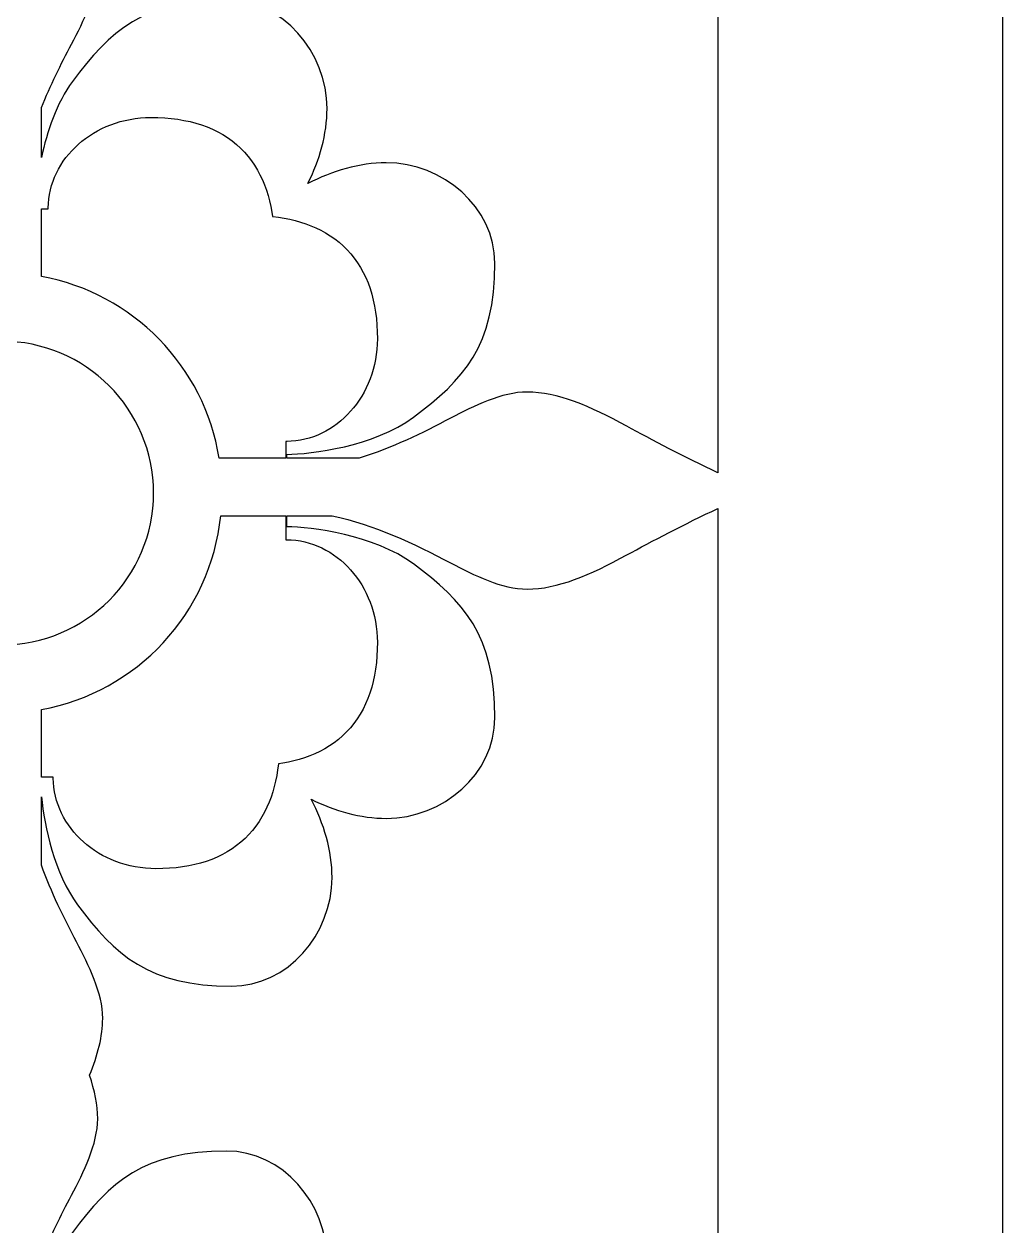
# Model space of a CAD drawing. Header units: centimetres. Extents: x 14.5 to 20.6, y -2.7 to 9.
# Drawn here: x 19.803 to 20.599, y -0.797 to 0.181 of the extents above; entities that cross this region are included whole.
import ezdxf

# ---------------------------------------------------------------- set-up
doc = ezdxf.new("R2010")
doc.units = ezdxf.units.CM
doc.header["$MEASUREMENT"] = 0
doc.layers.add('layer 1', color=7, linetype='Continuous')

msp = doc.modelspace()

# ---------------------------------------------------------------- linework, layer by layer
at = {"layer": 'layer 1', "color": 250, "lineweight": 30}
for points, knots in [([(14.53548, -2.70131), (14.53548, -2.70131), (14.53548, 9.00077), (14.53548, 9.00077), (14.53548, 9.00077), (14.53548, 9.00077), (20.59893, 9.00077), (20.59893, 9.00077), (20.59893, 9.00077), (20.59893, 9.00077), (20.59893, -2.70131), (20.59893, -2.70131), (20.59893, -2.70131), (20.59893, -2.70131), (14.53548, -2.70131), (14.53548, -2.70131)], [0, 0, 0, 0, 0.2, 0.2, 0.2, 0.2, 0.4, 0.4, 0.4, 0.4, 0.6, 0.6, 0.6, 0.6, 1, 1, 1, 1]), ([(20.36721, 0.72285), (20.34033, 0.71025), (20.31319, 0.69602), (20.29298, 0.68505), (20.29298, 0.68505), (20.26355, 0.66868), (20.23656, 0.65724), (20.21202, 0.65724), (20.21202, 0.65724), (20.19158, 0.65724), (20.16867, 0.66868), (20.14986, 0.67851), (20.14986, 0.67851), (20.12042, 0.69414), (20.08744, 0.70976), (20.05352, 0.71695), (20.05352, 0.71695), (20.05352, 0.71695), (20.01656, 0.71695), (20.01656, 0.71695), (20.01656, 0.71695), (20.01656, 0.71695), (20.01656, 0.70795), (20.01656, 0.70795), (20.01656, 0.70795), (20.03619, 0.70795), (20.08772, 0.7014), (20.11961, 0.67768), (20.11961, 0.67768), (20.16051, 0.64743), (20.18585, 0.61963), (20.18585, 0.55255), (20.18585, 0.55255), (20.18585, 0.50676), (20.14333, 0.47078), (20.09752, 0.47078), (20.09752, 0.47078), (20.0768, 0.47078), (20.0554, 0.47681), (20.03645, 0.48637), (20.03645, 0.48637), (20.04681, 0.46676), (20.05343, 0.44431), (20.05343, 0.4226), (20.05343, 0.4226), (20.05343, 0.37679), (20.01745, 0.33428), (19.97166, 0.33428), (19.97166, 0.33428), (19.90458, 0.33428), (19.87679, 0.35962), (19.84653, 0.40052), (19.84653, 0.40052), (19.82757, 0.42601), (19.81958, 0.46405), (19.81714, 0.48832), (19.81714, 0.48832), (19.81714, 0.48832), (19.81714, 0.43259), (19.81714, 0.43259), (19.81714, 0.43259), (19.82504, 0.41077), (19.83538, 0.38974), (19.84571, 0.37026), (19.84571, 0.37026), (19.85553, 0.35145), (19.86697, 0.32855), (19.86697, 0.3081), (19.86697, 0.3081), (19.86697, 0.29354), (19.86294, 0.27811), (19.85624, 0.26182), (19.85624, 0.26182), (19.86046, 0.24949), (19.86288, 0.23767), (19.86288, 0.22638), (19.86288, 0.22638), (19.86288, 0.20593), (19.85144, 0.18303), (19.84162, 0.16422), (19.84162, 0.16422), (19.83298, 0.14795), (19.82435, 0.1306), (19.81714, 0.11262), (19.81714, 0.11262), (19.81714, 0.11262), (19.81714, 0.07218), (19.81714, 0.07218), (19.81714, 0.07218), (19.82157, 0.09301), (19.82941, 0.11645), (19.84244, 0.13396), (19.84244, 0.13396), (19.8727, 0.17486), (19.9005, 0.2002), (19.96757, 0.2002), (19.96757, 0.2002), (20.01337, 0.2002), (20.04934, 0.15769), (20.04934, 0.11188), (20.04934, 0.11188), (20.04934, 0.09115), (20.04331, 0.06976), (20.03375, 0.0508), (20.03375, 0.0508), (20.05336, 0.06116), (20.07581, 0.06778), (20.09752, 0.06778), (20.09752, 0.06778), (20.14333, 0.06778), (20.18585, 0.03181), (20.18585, -0.01399), (20.18585, -0.01399), (20.18585, -0.08106), (20.16051, -0.10886), (20.11961, -0.13912), (20.11961, -0.13912), (20.08772, -0.16284), (20.03619, -0.16938), (20.01656, -0.16938), (20.01656, -0.16938), (20.01656, -0.16938), (20.01656, -0.17256), (20.01656, -0.17256), (20.01656, -0.17256), (20.01656, -0.17256), (20.07554, -0.17256), (20.07554, -0.17256), (20.07554, -0.17256), (20.10165, -0.16438), (20.12684, -0.15215), (20.14986, -0.13993), (20.14986, -0.13993), (20.16867, -0.13012), (20.19158, -0.11868), (20.21202, -0.11868), (20.21202, -0.11868), (20.23656, -0.11868), (20.26355, -0.13012), (20.29298, -0.14648), (20.29298, -0.14648), (20.31319, -0.15745), (20.34033, -0.17169), (20.36721, -0.18429), (20.36721, -0.18429), (20.36721, -0.18429), (20.36721, 0.72285), (20.36721, 0.72285)], [0, 0, 0, 0, 0.026316, 0.026316, 0.026316, 0.026316, 0.052632, 0.052632, 0.052632, 0.052632, 0.078947, 0.078947, 0.078947, 0.078947, 0.105263, 0.105263, 0.105263, 0.105263, 0.131579, 0.131579, 0.131579, 0.131579, 0.157895, 0.157895, 0.157895, 0.157895, 0.184211, 0.184211, 0.184211, 0.184211, 0.210526, 0.210526, 0.210526, 0.210526, 0.236842, 0.236842, 0.236842, 0.236842, 0.263158, 0.263158, 0.263158, 0.263158, 0.289474, 0.289474, 0.289474, 0.289474, 0.315789, 0.315789, 0.315789, 0.315789, 0.342105, 0.342105, 0.342105, 0.342105, 0.368421, 0.368421, 0.368421, 0.368421, 0.394737, 0.394737, 0.394737, 0.394737, 0.421053, 0.421053, 0.421053, 0.421053, 0.447368, 0.447368, 0.447368, 0.447368, 0.473684, 0.473684, 0.473684, 0.473684, 0.5, 0.5, 0.5, 0.5, 0.526316, 0.526316, 0.526316, 0.526316, 0.552632, 0.552632, 0.552632, 0.552632, 0.578947, 0.578947, 0.578947, 0.578947, 0.605263, 0.605263, 0.605263, 0.605263, 0.631579, 0.631579, 0.631579, 0.631579, 0.657895, 0.657895, 0.657895, 0.657895, 0.684211, 0.684211, 0.684211, 0.684211, 0.710526, 0.710526, 0.710526, 0.710526, 0.736842, 0.736842, 0.736842, 0.736842, 0.763158, 0.763158, 0.763158, 0.763158, 0.789474, 0.789474, 0.789474, 0.789474, 0.815789, 0.815789, 0.815789, 0.815789, 0.842105, 0.842105, 0.842105, 0.842105, 0.868421, 0.868421, 0.868421, 0.868421, 0.894737, 0.894737, 0.894737, 0.894737, 0.921053, 0.921053, 0.921053, 0.921053, 0.947368, 0.947368, 0.947368, 0.947368, 1, 1, 1, 1]), ([(19.81714, 0.0302), (19.81714, 0.0302), (19.81714, -0.02473), (19.81714, -0.02473), (19.81714, -0.02473), (19.89142, -0.0383), (19.9497, -0.09771), (19.9616, -0.17256), (19.9616, -0.17256), (19.9616, -0.17256), (20.01585, -0.17256), (20.01585, -0.17256), (20.01585, -0.17256), (20.01585, -0.17256), (20.01585, -0.15884), (20.01585, -0.15884), (20.01585, -0.15884), (20.01585, -0.15884), (20.01685, -0.15884), (20.01685, -0.15884), (20.01685, -0.15884), (20.01685, -0.15884), (20.0203, -0.15874), (20.0203, -0.15874), (20.0203, -0.15874), (20.0203, -0.15874), (20.02401, -0.1584), (20.02401, -0.1584), (20.02401, -0.1584), (20.02401, -0.1584), (20.02767, -0.15785), (20.02767, -0.15785), (20.02767, -0.15785), (20.02767, -0.15785), (20.03129, -0.1571), (20.03129, -0.1571), (20.03129, -0.1571), (20.03129, -0.1571), (20.03484, -0.15615), (20.03484, -0.15615), (20.03484, -0.15615), (20.03484, -0.15615), (20.03833, -0.155), (20.03833, -0.155), (20.03833, -0.155), (20.03833, -0.155), (20.04175, -0.15367), (20.04175, -0.15367), (20.04175, -0.15367), (20.04175, -0.15367), (20.04509, -0.15215), (20.04509, -0.15215), (20.04509, -0.15215), (20.04509, -0.15215), (20.04835, -0.15047), (20.04835, -0.15047), (20.04835, -0.15047), (20.04835, -0.15047), (20.05153, -0.14862), (20.05153, -0.14862), (20.05153, -0.14862), (20.05153, -0.14862), (20.05461, -0.14661), (20.05461, -0.14661), (20.05461, -0.14661), (20.05461, -0.14661), (20.05759, -0.14445), (20.05759, -0.14445), (20.05759, -0.14445), (20.05759, -0.14445), (20.06048, -0.14214), (20.06048, -0.14214), (20.06048, -0.14214), (20.06048, -0.14214), (20.06326, -0.13968), (20.06326, -0.13968), (20.06326, -0.13968), (20.06326, -0.13968), (20.06593, -0.13708), (20.06593, -0.13708), (20.06593, -0.13708), (20.06593, -0.13708), (20.0685, -0.13434), (20.0685, -0.13434), (20.0685, -0.13434), (20.0685, -0.13434), (20.07094, -0.13147), (20.07094, -0.13147), (20.07094, -0.13147), (20.07094, -0.13147), (20.07326, -0.12847), (20.07326, -0.12847), (20.07326, -0.12847), (20.07326, -0.12847), (20.07546, -0.12535), (20.07546, -0.12535), (20.07546, -0.12535), (20.07546, -0.12535), (20.07753, -0.1221), (20.07753, -0.1221), (20.07753, -0.1221), (20.07753, -0.1221), (20.07946, -0.11874), (20.07946, -0.11874), (20.07946, -0.11874), (20.07946, -0.11874), (20.08125, -0.11527), (20.08125, -0.11527), (20.08125, -0.11527), (20.08125, -0.11527), (20.0829, -0.11169), (20.0829, -0.11169), (20.0829, -0.11169), (20.0829, -0.11169), (20.08439, -0.108), (20.08439, -0.108), (20.08439, -0.108), (20.08439, -0.108), (20.08573, -0.10422), (20.08573, -0.10422), (20.08573, -0.10422), (20.08573, -0.10422), (20.08691, -0.10034), (20.08691, -0.10034), (20.08691, -0.10034), (20.08691, -0.10034), (20.08791, -0.09637), (20.08791, -0.09637), (20.08791, -0.09637), (20.08791, -0.09637), (20.08875, -0.09231), (20.08875, -0.09231), (20.08875, -0.09231), (20.08875, -0.09231), (20.08941, -0.08817), (20.08941, -0.08817), (20.08941, -0.08817), (20.08941, -0.08817), (20.08988, -0.08396), (20.08988, -0.08396), (20.08988, -0.08396), (20.08988, -0.08396), (20.09017, -0.07968), (20.09017, -0.07968), (20.09017, -0.07968), (20.09017, -0.07968), (20.09027, -0.0754), (20.09027, -0.0754), (20.09027, -0.0754), (20.09027, -0.0754), (20.09018, -0.06974), (20.09018, -0.06974), (20.09018, -0.06974), (20.09018, -0.06974), (20.08991, -0.0643), (20.08991, -0.0643), (20.08991, -0.0643), (20.08991, -0.0643), (20.08945, -0.05899), (20.08945, -0.05899), (20.08945, -0.05899), (20.08945, -0.05899), (20.08881, -0.05382), (20.08881, -0.05382), (20.08881, -0.05382), (20.08881, -0.05382), (20.08798, -0.04878), (20.08798, -0.04878), (20.08798, -0.04878), (20.08798, -0.04878), (20.08695, -0.04387), (20.08695, -0.04387), (20.08695, -0.04387), (20.08695, -0.04387), (20.08573, -0.0391), (20.08573, -0.0391), (20.08573, -0.0391), (20.08573, -0.0391), (20.08431, -0.03447), (20.08431, -0.03447), (20.08431, -0.03447), (20.08431, -0.03447), (20.08269, -0.02997), (20.08269, -0.02997), (20.08269, -0.02997), (20.08269, -0.02997), (20.08086, -0.02562), (20.08086, -0.02562), (20.08086, -0.02562), (20.08086, -0.02562), (20.07883, -0.02142), (20.07883, -0.02142), (20.07883, -0.02142), (20.07883, -0.02142), (20.0766, -0.01738), (20.0766, -0.01738), (20.0766, -0.01738), (20.0766, -0.01738), (20.07416, -0.0135), (20.07416, -0.0135), (20.07416, -0.0135), (20.07416, -0.0135), (20.07152, -0.00979), (20.07152, -0.00979), (20.07152, -0.00979), (20.07152, -0.00979), (20.06869, -0.00627), (20.06869, -0.00627), (20.06869, -0.00627), (20.06869, -0.00627), (20.06568, -0.00293), (20.06568, -0.00293), (20.06568, -0.00293), (20.06568, -0.00293), (20.06249, 0.00021), (20.06249, 0.00021), (20.06249, 0.00021), (20.06249, 0.00021), (20.05914, 0.00316), (20.05914, 0.00316), (20.05914, 0.00316), (20.05914, 0.00316), (20.05564, 0.00589), (20.05564, 0.00589), (20.05564, 0.00589), (20.05564, 0.00589), (20.052, 0.00843), (20.052, 0.00843), (20.052, 0.00843), (20.052, 0.00843), (20.04823, 0.01077), (20.04823, 0.01077), (20.04823, 0.01077), (20.04823, 0.01077), (20.04435, 0.0129), (20.04435, 0.0129), (20.04435, 0.0129), (20.04435, 0.0129), (20.04035, 0.01485), (20.04035, 0.01485), (20.04035, 0.01485), (20.04035, 0.01485), (20.03625, 0.01661), (20.03625, 0.01661), (20.03625, 0.01661), (20.03625, 0.01661), (20.03206, 0.01818), (20.03206, 0.01818), (20.03206, 0.01818), (20.03206, 0.01818), (20.02779, 0.01958), (20.02779, 0.01958), (20.02779, 0.01958), (20.02779, 0.01958), (20.02343, 0.0208), (20.02343, 0.0208), (20.02343, 0.0208), (20.02343, 0.0208), (20.01899, 0.02187), (20.01899, 0.02187), (20.01899, 0.02187), (20.01899, 0.02187), (20.01448, 0.02279), (20.01448, 0.02279), (20.01448, 0.02279), (20.01448, 0.02279), (20.00989, 0.02355), (20.00989, 0.02355), (20.00989, 0.02355), (20.00989, 0.02355), (20.00523, 0.02417), (20.00523, 0.02417), (20.00523, 0.02417), (20.00523, 0.02417), (20.00509, 0.02419), (20.00509, 0.02419), (20.00509, 0.02419), (20.00509, 0.02419), (20.00454, 0.0277), (20.00454, 0.0277), (20.00454, 0.0277), (20.00454, 0.0277), (20.00365, 0.03227), (20.00365, 0.03227), (20.00365, 0.03227), (20.00365, 0.03227), (20.00261, 0.03677), (20.00261, 0.03677), (20.00261, 0.03677), (20.00261, 0.03677), (20.00141, 0.04118), (20.00141, 0.04118), (20.00141, 0.04118), (20.00141, 0.04118), (20.00004, 0.04551), (20.00004, 0.04551), (20.00004, 0.04551), (20.00004, 0.04551), (19.99849, 0.04975), (19.99849, 0.04975), (19.99849, 0.04975), (19.99849, 0.04975), (19.99676, 0.0539), (19.99676, 0.0539), (19.99676, 0.0539), (19.99676, 0.0539), (19.99484, 0.05795), (19.99484, 0.05795), (19.99484, 0.05795), (19.99484, 0.05795), (19.99272, 0.06189), (19.99272, 0.06189), (19.99272, 0.06189), (19.99272, 0.06189), (19.9904, 0.06572), (19.9904, 0.06572), (19.9904, 0.06572), (19.9904, 0.06572), (19.98788, 0.06941), (19.98788, 0.06941), (19.98788, 0.06941), (19.98788, 0.06941), (19.98515, 0.07296), (19.98515, 0.07296), (19.98515, 0.07296), (19.98515, 0.07296), (19.98221, 0.07637), (19.98221, 0.07637), (19.98221, 0.07637), (19.98221, 0.07637), (19.97907, 0.07961), (19.97907, 0.07961), (19.97907, 0.07961), (19.97907, 0.07961), (19.97573, 0.08267), (19.97573, 0.08267), (19.97573, 0.08267), (19.97573, 0.08267), (19.9722, 0.08555), (19.9722, 0.08555), (19.9722, 0.08555), (19.9722, 0.08555), (19.96848, 0.08823), (19.96848, 0.08823), (19.96848, 0.08823), (19.96848, 0.08823), (19.96459, 0.09071), (19.96459, 0.09071), (19.96459, 0.09071), (19.96459, 0.09071), (19.96053, 0.09298), (19.96053, 0.09298), (19.96053, 0.09298), (19.96053, 0.09298), (19.95631, 0.09505), (19.95631, 0.09505), (19.95631, 0.09505), (19.95631, 0.09505), (19.95193, 0.09691), (19.95193, 0.09691), (19.95193, 0.09691), (19.95193, 0.09691), (19.94741, 0.09856), (19.94741, 0.09856), (19.94741, 0.09856), (19.94741, 0.09856), (19.94274, 0.10001), (19.94274, 0.10001), (19.94274, 0.10001), (19.94274, 0.10001), (19.93794, 0.10125), (19.93794, 0.10125), (19.93794, 0.10125), (19.93794, 0.10125), (19.933, 0.10229), (19.933, 0.10229), (19.933, 0.10229), (19.933, 0.10229), (19.92792, 0.10314), (19.92792, 0.10314), (19.92792, 0.10314), (19.92792, 0.10314), (19.92271, 0.10379), (19.92271, 0.10379), (19.92271, 0.10379), (19.92271, 0.10379), (19.91736, 0.10425), (19.91736, 0.10425), (19.91736, 0.10425), (19.91736, 0.10425), (19.91186, 0.10453), (19.91186, 0.10453), (19.91186, 0.10453), (19.91186, 0.10453), (19.90617, 0.10462), (19.90617, 0.10462), (19.90617, 0.10462), (19.90617, 0.10462), (19.90188, 0.10453), (19.90188, 0.10453), (19.90188, 0.10453), (19.90188, 0.10453), (19.8976, 0.10424), (19.8976, 0.10424), (19.8976, 0.10424), (19.8976, 0.10424), (19.89339, 0.10376), (19.89339, 0.10376), (19.89339, 0.10376), (19.89339, 0.10376), (19.88925, 0.1031), (19.88925, 0.1031), (19.88925, 0.1031), (19.88925, 0.1031), (19.88519, 0.10226), (19.88519, 0.10226), (19.88519, 0.10226), (19.88519, 0.10226), (19.88123, 0.10126), (19.88123, 0.10126), (19.88123, 0.10126), (19.88123, 0.10126), (19.87734, 0.10008), (19.87734, 0.10008), (19.87734, 0.10008), (19.87734, 0.10008), (19.87356, 0.09874), (19.87356, 0.09874), (19.87356, 0.09874), (19.87356, 0.09874), (19.86987, 0.09725), (19.86987, 0.09725), (19.86987, 0.09725), (19.86987, 0.09725), (19.86629, 0.0956), (19.86629, 0.0956), (19.86629, 0.0956), (19.86629, 0.0956), (19.86282, 0.09381), (19.86282, 0.09381), (19.86282, 0.09381), (19.86282, 0.09381), (19.85946, 0.09188), (19.85946, 0.09188), (19.85946, 0.09188), (19.85946, 0.09188), (19.85621, 0.08982), (19.85621, 0.08982), (19.85621, 0.08982), (19.85621, 0.08982), (19.85309, 0.08762), (19.85309, 0.08762), (19.85309, 0.08762), (19.85309, 0.08762), (19.85009, 0.08529), (19.85009, 0.08529), (19.85009, 0.08529), (19.85009, 0.08529), (19.84722, 0.08285), (19.84722, 0.08285), (19.84722, 0.08285), (19.84722, 0.08285), (19.84448, 0.08029), (19.84448, 0.08029), (19.84448, 0.08029), (19.84448, 0.08029), (19.84188, 0.07761), (19.84188, 0.07761), (19.84188, 0.07761), (19.84188, 0.07761), (19.83942, 0.07483), (19.83942, 0.07483), (19.83942, 0.07483), (19.83942, 0.07483), (19.83711, 0.07195), (19.83711, 0.07195), (19.83711, 0.07195), (19.83711, 0.07195), (19.83494, 0.06896), (19.83494, 0.06896), (19.83494, 0.06896), (19.83494, 0.06896), (19.83293, 0.06588), (19.83293, 0.06588), (19.83293, 0.06588), (19.83293, 0.06588), (19.83108, 0.06271), (19.83108, 0.06271), (19.83108, 0.06271), (19.83108, 0.06271), (19.8294, 0.05945), (19.8294, 0.05945), (19.8294, 0.05945), (19.8294, 0.05945), (19.82789, 0.05611), (19.82789, 0.05611), (19.82789, 0.05611), (19.82789, 0.05611), (19.82656, 0.05269), (19.82656, 0.05269), (19.82656, 0.05269), (19.82656, 0.05269), (19.82541, 0.0492), (19.82541, 0.0492), (19.82541, 0.0492), (19.82541, 0.0492), (19.82445, 0.04564), (19.82445, 0.04564), (19.82445, 0.04564), (19.82445, 0.04564), (19.8237, 0.04203), (19.8237, 0.04203), (19.8237, 0.04203), (19.8237, 0.04203), (19.82315, 0.03836), (19.82315, 0.03836), (19.82315, 0.03836), (19.82315, 0.03836), (19.82281, 0.03465), (19.82281, 0.03465), (19.82281, 0.03465), (19.82281, 0.03465), (19.82271, 0.0312), (19.82271, 0.0312), (19.82271, 0.0312), (19.82271, 0.0312), (19.82271, 0.0302), (19.82271, 0.0302), (19.82271, 0.0302), (19.82271, 0.0302), (19.81714, 0.0302), (19.81714, 0.0302)], [0, 0, 0, 0, 0.007463, 0.007463, 0.007463, 0.007463, 0.014925, 0.014925, 0.014925, 0.014925, 0.022388, 0.022388, 0.022388, 0.022388, 0.029851, 0.029851, 0.029851, 0.029851, 0.037313, 0.037313, 0.037313, 0.037313, 0.044776, 0.044776, 0.044776, 0.044776, 0.052239, 0.052239, 0.052239, 0.052239, 0.059701, 0.059701, 0.059701, 0.059701, 0.067164, 0.067164, 0.067164, 0.067164, 0.074627, 0.074627, 0.074627, 0.074627, 0.08209, 0.08209, 0.08209, 0.08209, 0.089552, 0.089552, 0.089552, 0.089552, 0.097015, 0.097015, 0.097015, 0.097015, 0.104478, 0.104478, 0.104478, 0.104478, 0.11194, 0.11194, 0.11194, 0.11194, 0.119403, 0.119403, 0.119403, 0.119403, 0.126866, 0.126866, 0.126866, 0.126866, 0.134328, 0.134328, 0.134328, 0.134328, 0.141791, 0.141791, 0.141791, 0.141791, 0.149254, 0.149254, 0.149254, 0.149254, 0.156716, 0.156716, 0.156716, 0.156716, 0.164179, 0.164179, 0.164179, 0.164179, 0.171642, 0.171642, 0.171642, 0.171642, 0.179104, 0.179104, 0.179104, 0.179104, 0.186567, 0.186567, 0.186567, 0.186567, 0.19403, 0.19403, 0.19403, 0.19403, 0.201493, 0.201493, 0.201493, 0.201493, 0.208955, 0.208955, 0.208955, 0.208955, 0.216418, 0.216418, 0.216418, 0.216418, 0.223881, 0.223881, 0.223881, 0.223881, 0.231343, 0.231343, 0.231343, 0.231343, 0.238806, 0.238806, 0.238806, 0.238806, 0.246269, 0.246269, 0.246269, 0.246269, 0.253731, 0.253731, 0.253731, 0.253731, 0.261194, 0.261194, 0.261194, 0.261194, 0.268657, 0.268657, 0.268657, 0.268657, 0.276119, 0.276119, 0.276119, 0.276119, 0.283582, 0.283582, 0.283582, 0.283582, 0.291045, 0.291045, 0.291045, 0.291045, 0.298507, 0.298507, 0.298507, 0.298507, 0.30597, 0.30597, 0.30597, 0.30597, 0.313433, 0.313433, 0.313433, 0.313433, 0.320896, 0.320896, 0.320896, 0.320896, 0.328358, 0.328358, 0.328358, 0.328358, 0.335821, 0.335821, 0.335821, 0.335821, 0.343284, 0.343284, 0.343284, 0.343284, 0.350746, 0.350746, 0.350746, 0.350746, 0.358209, 0.358209, 0.358209, 0.358209, 0.365672, 0.365672, 0.365672, 0.365672, 0.373134, 0.373134, 0.373134, 0.373134, 0.380597, 0.380597, 0.380597, 0.380597, 0.38806, 0.38806, 0.38806, 0.38806, 0.395522, 0.395522, 0.395522, 0.395522, 0.402985, 0.402985, 0.402985, 0.402985, 0.410448, 0.410448, 0.410448, 0.410448, 0.41791, 0.41791, 0.41791, 0.41791, 0.425373, 0.425373, 0.425373, 0.425373, 0.432836, 0.432836, 0.432836, 0.432836, 0.440299, 0.440299, 0.440299, 0.440299, 0.447761, 0.447761, 0.447761, 0.447761, 0.455224, 0.455224, 0.455224, 0.455224, 0.462687, 0.462687, 0.462687, 0.462687, 0.470149, 0.470149, 0.470149, 0.470149, 0.477612, 0.477612, 0.477612, 0.477612, 0.485075, 0.485075, 0.485075, 0.485075, 0.492537, 0.492537, 0.492537, 0.492537, 0.5, 0.5, 0.5, 0.5, 0.507463, 0.507463, 0.507463, 0.507463, 0.514925, 0.514925, 0.514925, 0.514925, 0.522388, 0.522388, 0.522388, 0.522388, 0.529851, 0.529851, 0.529851, 0.529851, 0.537313, 0.537313, 0.537313, 0.537313, 0.544776, 0.544776, 0.544776, 0.544776, 0.552239, 0.552239, 0.552239, 0.552239, 0.559701, 0.559701, 0.559701, 0.559701, 0.567164, 0.567164, 0.567164, 0.567164, 0.574627, 0.574627, 0.574627, 0.574627, 0.58209, 0.58209, 0.58209, 0.58209, 0.589552, 0.589552, 0.589552, 0.589552, 0.597015, 0.597015, 0.597015, 0.597015, 0.604478, 0.604478, 0.604478, 0.604478, 0.61194, 0.61194, 0.61194, 0.61194, 0.619403, 0.619403, 0.619403, 0.619403, 0.626866, 0.626866, 0.626866, 0.626866, 0.634328, 0.634328, 0.634328, 0.634328, 0.641791, 0.641791, 0.641791, 0.641791, 0.649254, 0.649254, 0.649254, 0.649254, 0.656716, 0.656716, 0.656716, 0.656716, 0.664179, 0.664179, 0.664179, 0.664179, 0.671642, 0.671642, 0.671642, 0.671642, 0.679104, 0.679104, 0.679104, 0.679104, 0.686567, 0.686567, 0.686567, 0.686567, 0.69403, 0.69403, 0.69403, 0.69403, 0.701493, 0.701493, 0.701493, 0.701493, 0.708955, 0.708955, 0.708955, 0.708955, 0.716418, 0.716418, 0.716418, 0.716418, 0.723881, 0.723881, 0.723881, 0.723881, 0.731343, 0.731343, 0.731343, 0.731343, 0.738806, 0.738806, 0.738806, 0.738806, 0.746269, 0.746269, 0.746269, 0.746269, 0.753731, 0.753731, 0.753731, 0.753731, 0.761194, 0.761194, 0.761194, 0.761194, 0.768657, 0.768657, 0.768657, 0.768657, 0.776119, 0.776119, 0.776119, 0.776119, 0.783582, 0.783582, 0.783582, 0.783582, 0.791045, 0.791045, 0.791045, 0.791045, 0.798507, 0.798507, 0.798507, 0.798507, 0.80597, 0.80597, 0.80597, 0.80597, 0.813433, 0.813433, 0.813433, 0.813433, 0.820896, 0.820896, 0.820896, 0.820896, 0.828358, 0.828358, 0.828358, 0.828358, 0.835821, 0.835821, 0.835821, 0.835821, 0.843284, 0.843284, 0.843284, 0.843284, 0.850746, 0.850746, 0.850746, 0.850746, 0.858209, 0.858209, 0.858209, 0.858209, 0.865672, 0.865672, 0.865672, 0.865672, 0.873134, 0.873134, 0.873134, 0.873134, 0.880597, 0.880597, 0.880597, 0.880597, 0.88806, 0.88806, 0.88806, 0.88806, 0.895522, 0.895522, 0.895522, 0.895522, 0.902985, 0.902985, 0.902985, 0.902985, 0.910448, 0.910448, 0.910448, 0.910448, 0.91791, 0.91791, 0.91791, 0.91791, 0.925373, 0.925373, 0.925373, 0.925373, 0.932836, 0.932836, 0.932836, 0.932836, 0.940299, 0.940299, 0.940299, 0.940299, 0.947761, 0.947761, 0.947761, 0.947761, 0.955224, 0.955224, 0.955224, 0.955224, 0.962687, 0.962687, 0.962687, 0.962687, 0.970149, 0.970149, 0.970149, 0.970149, 0.977612, 0.977612, 0.977612, 0.977612, 0.985075, 0.985075, 0.985075, 0.985075, 1, 1, 1, 1]), ([(19.66127, -0.20087), (19.66127, -0.13266), (19.71658, -0.07736), (19.78478, -0.07736), (19.78478, -0.07736), (19.85298, -0.07736), (19.90829, -0.13266), (19.90829, -0.20087), (19.90829, -0.20087), (19.90829, -0.26907), (19.85298, -0.32438), (19.78478, -0.32438), (19.78478, -0.32438), (19.71658, -0.32438), (19.66127, -0.26907), (19.66127, -0.20087)], [0, 0, 0, 0, 0.2, 0.2, 0.2, 0.2, 0.4, 0.4, 0.4, 0.4, 0.6, 0.6, 0.6, 0.6, 1, 1, 1, 1]), ([(20.36721, -0.21335), (20.34033, -0.22596), (20.31319, -0.24019), (20.29298, -0.25116), (20.29298, -0.25116), (20.26355, -0.26753), (20.23656, -0.27897), (20.21202, -0.27897), (20.21202, -0.27897), (20.19158, -0.27897), (20.16867, -0.26753), (20.14986, -0.2577), (20.14986, -0.2577), (20.12042, -0.24207), (20.08744, -0.22645), (20.05352, -0.21926), (20.05352, -0.21926), (20.05352, -0.21926), (20.01656, -0.21926), (20.01656, -0.21926), (20.01656, -0.21926), (20.01656, -0.21926), (20.01656, -0.22826), (20.01656, -0.22826), (20.01656, -0.22826), (20.03619, -0.22826), (20.08772, -0.23481), (20.11961, -0.25853), (20.11961, -0.25853), (20.16051, -0.28878), (20.18585, -0.31658), (20.18585, -0.38365), (20.18585, -0.38365), (20.18585, -0.42945), (20.14333, -0.46543), (20.09752, -0.46543), (20.09752, -0.46543), (20.0768, -0.46543), (20.0554, -0.4594), (20.03645, -0.44984), (20.03645, -0.44984), (20.04681, -0.46945), (20.05343, -0.49189), (20.05343, -0.51361), (20.05343, -0.51361), (20.05343, -0.55942), (20.01745, -0.60193), (19.97166, -0.60193), (19.97166, -0.60193), (19.90458, -0.60193), (19.87679, -0.57659), (19.84653, -0.53569), (19.84653, -0.53569), (19.82757, -0.5102), (19.81958, -0.47216), (19.81714, -0.44789), (19.81714, -0.44789), (19.81714, -0.44789), (19.81714, -0.50362), (19.81714, -0.50362), (19.81714, -0.50362), (19.82504, -0.52544), (19.83538, -0.54647), (19.84571, -0.56595), (19.84571, -0.56595), (19.85553, -0.58476), (19.86697, -0.60766), (19.86697, -0.62811), (19.86697, -0.62811), (19.86697, -0.64267), (19.86294, -0.6581), (19.85624, -0.67438), (19.85624, -0.67438), (19.86046, -0.68672), (19.86288, -0.69853), (19.86288, -0.70983), (19.86288, -0.70983), (19.86288, -0.73028), (19.85144, -0.75318), (19.84162, -0.77199), (19.84162, -0.77199), (19.83298, -0.78826), (19.82435, -0.8056), (19.81714, -0.82359), (19.81714, -0.82359), (19.81714, -0.82359), (19.81714, -0.86402), (19.81714, -0.86402), (19.81714, -0.86402), (19.82157, -0.8432), (19.82941, -0.81976), (19.84244, -0.80225), (19.84244, -0.80225), (19.8727, -0.76135), (19.9005, -0.73601), (19.96757, -0.73601), (19.96757, -0.73601), (20.01337, -0.73601), (20.04934, -0.77852), (20.04934, -0.82433), (20.04934, -0.82433), (20.04934, -0.84505), (20.04331, -0.86645), (20.03375, -0.88541), (20.03375, -0.88541), (20.05336, -0.87505), (20.07581, -0.86842), (20.09752, -0.86842), (20.09752, -0.86842), (20.14333, -0.86842), (20.18585, -0.9044), (20.18585, -0.9502), (20.18585, -0.9502), (20.18585, -1.01727), (20.16051, -1.04507), (20.11961, -1.07532), (20.11961, -1.07532), (20.08772, -1.09904), (20.03619, -1.10559), (20.01656, -1.10559), (20.01656, -1.10559), (20.01656, -1.10559), (20.01656, -1.10877), (20.01656, -1.10877), (20.01656, -1.10877), (20.01656, -1.10877), (20.07554, -1.10877), (20.07554, -1.10877), (20.07554, -1.10877), (20.10165, -1.10058), (20.12684, -1.08836), (20.14986, -1.07614), (20.14986, -1.07614), (20.16867, -1.06632), (20.19158, -1.05488), (20.21202, -1.05488), (20.21202, -1.05488), (20.23656, -1.05488), (20.26355, -1.06632), (20.29298, -1.08269), (20.29298, -1.08269), (20.31319, -1.09366), (20.34033, -1.1079), (20.36721, -1.1205), (20.36721, -1.1205), (20.36721, -1.1205), (20.36721, -0.21335), (20.36721, -0.21335)], [0, 0, 0, 0, 0.026316, 0.026316, 0.026316, 0.026316, 0.052632, 0.052632, 0.052632, 0.052632, 0.078947, 0.078947, 0.078947, 0.078947, 0.105263, 0.105263, 0.105263, 0.105263, 0.131579, 0.131579, 0.131579, 0.131579, 0.157895, 0.157895, 0.157895, 0.157895, 0.184211, 0.184211, 0.184211, 0.184211, 0.210526, 0.210526, 0.210526, 0.210526, 0.236842, 0.236842, 0.236842, 0.236842, 0.263158, 0.263158, 0.263158, 0.263158, 0.289474, 0.289474, 0.289474, 0.289474, 0.315789, 0.315789, 0.315789, 0.315789, 0.342105, 0.342105, 0.342105, 0.342105, 0.368421, 0.368421, 0.368421, 0.368421, 0.394737, 0.394737, 0.394737, 0.394737, 0.421053, 0.421053, 0.421053, 0.421053, 0.447368, 0.447368, 0.447368, 0.447368, 0.473684, 0.473684, 0.473684, 0.473684, 0.5, 0.5, 0.5, 0.5, 0.526316, 0.526316, 0.526316, 0.526316, 0.552632, 0.552632, 0.552632, 0.552632, 0.578947, 0.578947, 0.578947, 0.578947, 0.605263, 0.605263, 0.605263, 0.605263, 0.631579, 0.631579, 0.631579, 0.631579, 0.657895, 0.657895, 0.657895, 0.657895, 0.684211, 0.684211, 0.684211, 0.684211, 0.710526, 0.710526, 0.710526, 0.710526, 0.736842, 0.736842, 0.736842, 0.736842, 0.763158, 0.763158, 0.763158, 0.763158, 0.789474, 0.789474, 0.789474, 0.789474, 0.815789, 0.815789, 0.815789, 0.815789, 0.842105, 0.842105, 0.842105, 0.842105, 0.868421, 0.868421, 0.868421, 0.868421, 0.894737, 0.894737, 0.894737, 0.894737, 0.921053, 0.921053, 0.921053, 0.921053, 0.947368, 0.947368, 0.947368, 0.947368, 1, 1, 1, 1]), ([(20.01585, -0.21926), (20.01585, -0.21926), (19.96289, -0.21926), (19.96289, -0.21926), (19.96289, -0.21926), (19.95477, -0.29873), (19.89467, -0.36283), (19.81714, -0.37699), (19.81714, -0.37699), (19.81714, -0.37699), (19.81714, -0.43193), (19.81714, -0.43193), (19.81714, -0.43193), (19.81714, -0.43193), (19.82681, -0.43193), (19.82681, -0.43193), (19.82681, -0.43193), (19.82681, -0.43193), (19.82681, -0.43293), (19.82681, -0.43293), (19.82681, -0.43293), (19.82681, -0.43293), (19.82691, -0.43638), (19.82691, -0.43638), (19.82691, -0.43638), (19.82691, -0.43638), (19.82725, -0.44009), (19.82725, -0.44009), (19.82725, -0.44009), (19.82725, -0.44009), (19.82779, -0.44376), (19.82779, -0.44376), (19.82779, -0.44376), (19.82779, -0.44376), (19.82855, -0.44737), (19.82855, -0.44737), (19.82855, -0.44737), (19.82855, -0.44737), (19.8295, -0.45093), (19.8295, -0.45093), (19.8295, -0.45093), (19.8295, -0.45093), (19.83065, -0.45442), (19.83065, -0.45442), (19.83065, -0.45442), (19.83065, -0.45442), (19.83198, -0.45784), (19.83198, -0.45784), (19.83198, -0.45784), (19.83198, -0.45784), (19.83349, -0.46118), (19.83349, -0.46118), (19.83349, -0.46118), (19.83349, -0.46118), (19.83517, -0.46444), (19.83517, -0.46444), (19.83517, -0.46444), (19.83517, -0.46444), (19.83702, -0.46761), (19.83702, -0.46761), (19.83702, -0.46761), (19.83702, -0.46761), (19.83903, -0.47069), (19.83903, -0.47069), (19.83903, -0.47069), (19.83903, -0.47069), (19.8412, -0.47368), (19.8412, -0.47368), (19.8412, -0.47368), (19.8412, -0.47368), (19.84351, -0.47656), (19.84351, -0.47656), (19.84351, -0.47656), (19.84351, -0.47656), (19.84597, -0.47935), (19.84597, -0.47935), (19.84597, -0.47935), (19.84597, -0.47935), (19.84858, -0.48202), (19.84858, -0.48202), (19.84858, -0.48202), (19.84858, -0.48202), (19.85131, -0.48458), (19.85131, -0.48458), (19.85131, -0.48458), (19.85131, -0.48458), (19.85418, -0.48703), (19.85418, -0.48703), (19.85418, -0.48703), (19.85418, -0.48703), (19.85718, -0.48935), (19.85718, -0.48935), (19.85718, -0.48935), (19.85718, -0.48935), (19.8603, -0.49155), (19.8603, -0.49155), (19.8603, -0.49155), (19.8603, -0.49155), (19.86355, -0.49362), (19.86355, -0.49362), (19.86355, -0.49362), (19.86355, -0.49362), (19.86691, -0.49555), (19.86691, -0.49555), (19.86691, -0.49555), (19.86691, -0.49555), (19.87038, -0.49734), (19.87038, -0.49734), (19.87038, -0.49734), (19.87038, -0.49734), (19.87396, -0.49898), (19.87396, -0.49898), (19.87396, -0.49898), (19.87396, -0.49898), (19.87764, -0.50048), (19.87764, -0.50048), (19.87764, -0.50048), (19.87764, -0.50048), (19.88143, -0.50181), (19.88143, -0.50181), (19.88143, -0.50181), (19.88143, -0.50181), (19.88531, -0.50299), (19.88531, -0.50299), (19.88531, -0.50299), (19.88531, -0.50299), (19.88928, -0.504), (19.88928, -0.504), (19.88928, -0.504), (19.88928, -0.504), (19.89334, -0.50483), (19.89334, -0.50483), (19.89334, -0.50483), (19.89334, -0.50483), (19.89748, -0.50549), (19.89748, -0.50549), (19.89748, -0.50549), (19.89748, -0.50549), (19.90169, -0.50597), (19.90169, -0.50597), (19.90169, -0.50597), (19.90169, -0.50597), (19.90597, -0.50626), (19.90597, -0.50626), (19.90597, -0.50626), (19.90597, -0.50626), (19.91025, -0.50635), (19.91025, -0.50635), (19.91025, -0.50635), (19.91025, -0.50635), (19.9159, -0.50626), (19.9159, -0.50626), (19.9159, -0.50626), (19.9159, -0.50626), (19.92135, -0.50599), (19.92135, -0.50599), (19.92135, -0.50599), (19.92135, -0.50599), (19.92666, -0.50554), (19.92666, -0.50554), (19.92666, -0.50554), (19.92666, -0.50554), (19.93183, -0.50489), (19.93183, -0.50489), (19.93183, -0.50489), (19.93183, -0.50489), (19.93687, -0.50406), (19.93687, -0.50406), (19.93687, -0.50406), (19.93687, -0.50406), (19.94178, -0.50304), (19.94178, -0.50304), (19.94178, -0.50304), (19.94178, -0.50304), (19.94655, -0.50182), (19.94655, -0.50182), (19.94655, -0.50182), (19.94655, -0.50182), (19.95118, -0.5004), (19.95118, -0.5004), (19.95118, -0.5004), (19.95118, -0.5004), (19.95568, -0.49878), (19.95568, -0.49878), (19.95568, -0.49878), (19.95568, -0.49878), (19.96003, -0.49695), (19.96003, -0.49695), (19.96003, -0.49695), (19.96003, -0.49695), (19.96423, -0.49492), (19.96423, -0.49492), (19.96423, -0.49492), (19.96423, -0.49492), (19.96827, -0.49268), (19.96827, -0.49268), (19.96827, -0.49268), (19.96827, -0.49268), (19.97215, -0.49025), (19.97215, -0.49025), (19.97215, -0.49025), (19.97215, -0.49025), (19.97586, -0.48761), (19.97586, -0.48761), (19.97586, -0.48761), (19.97586, -0.48761), (19.97938, -0.48478), (19.97938, -0.48478), (19.97938, -0.48478), (19.97938, -0.48478), (19.98272, -0.48177), (19.98272, -0.48177), (19.98272, -0.48177), (19.98272, -0.48177), (19.98586, -0.47858), (19.98586, -0.47858), (19.98586, -0.47858), (19.98586, -0.47858), (19.9888, -0.47523), (19.9888, -0.47523), (19.9888, -0.47523), (19.9888, -0.47523), (19.99154, -0.47173), (19.99154, -0.47173), (19.99154, -0.47173), (19.99154, -0.47173), (19.99408, -0.46809), (19.99408, -0.46809), (19.99408, -0.46809), (19.99408, -0.46809), (19.99642, -0.46432), (19.99642, -0.46432), (19.99642, -0.46432), (19.99642, -0.46432), (19.99855, -0.46043), (19.99855, -0.46043), (19.99855, -0.46043), (19.99855, -0.46043), (20.0005, -0.45643), (20.0005, -0.45643), (20.0005, -0.45643), (20.0005, -0.45643), (20.00225, -0.45234), (20.00225, -0.45234), (20.00225, -0.45234), (20.00225, -0.45234), (20.00383, -0.44815), (20.00383, -0.44815), (20.00383, -0.44815), (20.00383, -0.44815), (20.00522, -0.44387), (20.00522, -0.44387), (20.00522, -0.44387), (20.00522, -0.44387), (20.00645, -0.43952), (20.00645, -0.43952), (20.00645, -0.43952), (20.00645, -0.43952), (20.00752, -0.43508), (20.00752, -0.43508), (20.00752, -0.43508), (20.00752, -0.43508), (20.00843, -0.43056), (20.00843, -0.43056), (20.00843, -0.43056), (20.00843, -0.43056), (20.0092, -0.42598), (20.0092, -0.42598), (20.0092, -0.42598), (20.0092, -0.42598), (20.00982, -0.42132), (20.00982, -0.42132), (20.00982, -0.42132), (20.00982, -0.42132), (20.00983, -0.42118), (20.00983, -0.42118), (20.00983, -0.42118), (20.00983, -0.42118), (20.01335, -0.42062), (20.01335, -0.42062), (20.01335, -0.42062), (20.01335, -0.42062), (20.01792, -0.41974), (20.01792, -0.41974), (20.01792, -0.41974), (20.01792, -0.41974), (20.02241, -0.4187), (20.02241, -0.4187), (20.02241, -0.4187), (20.02241, -0.4187), (20.02682, -0.4175), (20.02682, -0.4175), (20.02682, -0.4175), (20.02682, -0.4175), (20.03116, -0.41613), (20.03116, -0.41613), (20.03116, -0.41613), (20.03116, -0.41613), (20.0354, -0.41458), (20.0354, -0.41458), (20.0354, -0.41458), (20.0354, -0.41458), (20.03955, -0.41285), (20.03955, -0.41285), (20.03955, -0.41285), (20.03955, -0.41285), (20.0436, -0.41092), (20.0436, -0.41092), (20.0436, -0.41092), (20.0436, -0.41092), (20.04754, -0.40881), (20.04754, -0.40881), (20.04754, -0.40881), (20.04754, -0.40881), (20.05136, -0.40649), (20.05136, -0.40649), (20.05136, -0.40649), (20.05136, -0.40649), (20.05506, -0.40396), (20.05506, -0.40396), (20.05506, -0.40396), (20.05506, -0.40396), (20.05861, -0.40123), (20.05861, -0.40123), (20.05861, -0.40123), (20.05861, -0.40123), (20.06202, -0.39829), (20.06202, -0.39829), (20.06202, -0.39829), (20.06202, -0.39829), (20.06526, -0.39515), (20.06526, -0.39515), (20.06526, -0.39515), (20.06526, -0.39515), (20.06832, -0.39182), (20.06832, -0.39182), (20.06832, -0.39182), (20.06832, -0.39182), (20.07119, -0.38829), (20.07119, -0.38829), (20.07119, -0.38829), (20.07119, -0.38829), (20.07387, -0.38457), (20.07387, -0.38457), (20.07387, -0.38457), (20.07387, -0.38457), (20.07636, -0.38068), (20.07636, -0.38068), (20.07636, -0.38068), (20.07636, -0.38068), (20.07863, -0.37661), (20.07863, -0.37661), (20.07863, -0.37661), (20.07863, -0.37661), (20.0807, -0.37239), (20.0807, -0.37239), (20.0807, -0.37239), (20.0807, -0.37239), (20.08256, -0.36802), (20.08256, -0.36802), (20.08256, -0.36802), (20.08256, -0.36802), (20.08421, -0.36349), (20.08421, -0.36349), (20.08421, -0.36349), (20.08421, -0.36349), (20.08565, -0.35883), (20.08565, -0.35883), (20.08565, -0.35883), (20.08565, -0.35883), (20.08689, -0.35402), (20.08689, -0.35402), (20.08689, -0.35402), (20.08689, -0.35402), (20.08794, -0.34908), (20.08794, -0.34908), (20.08794, -0.34908), (20.08794, -0.34908), (20.08878, -0.34401), (20.08878, -0.34401), (20.08878, -0.34401), (20.08878, -0.34401), (20.08944, -0.33879), (20.08944, -0.33879), (20.08944, -0.33879), (20.08944, -0.33879), (20.0899, -0.33344), (20.0899, -0.33344), (20.0899, -0.33344), (20.0899, -0.33344), (20.09018, -0.32795), (20.09018, -0.32795), (20.09018, -0.32795), (20.09018, -0.32795), (20.09027, -0.32225), (20.09027, -0.32225), (20.09027, -0.32225), (20.09027, -0.32225), (20.09017, -0.31796), (20.09017, -0.31796), (20.09017, -0.31796), (20.09017, -0.31796), (20.08988, -0.31368), (20.08988, -0.31368), (20.08988, -0.31368), (20.08988, -0.31368), (20.08941, -0.30948), (20.08941, -0.30948), (20.08941, -0.30948), (20.08941, -0.30948), (20.08875, -0.30534), (20.08875, -0.30534), (20.08875, -0.30534), (20.08875, -0.30534), (20.08791, -0.30128), (20.08791, -0.30128), (20.08791, -0.30128), (20.08791, -0.30128), (20.08691, -0.29731), (20.08691, -0.29731), (20.08691, -0.29731), (20.08691, -0.29731), (20.08573, -0.29343), (20.08573, -0.29343), (20.08573, -0.29343), (20.08573, -0.29343), (20.08439, -0.28964), (20.08439, -0.28964), (20.08439, -0.28964), (20.08439, -0.28964), (20.0829, -0.28595), (20.0829, -0.28595), (20.0829, -0.28595), (20.0829, -0.28595), (20.08125, -0.28237), (20.08125, -0.28237), (20.08125, -0.28237), (20.08125, -0.28237), (20.07946, -0.2789), (20.07946, -0.2789), (20.07946, -0.2789), (20.07946, -0.2789), (20.07753, -0.27554), (20.07753, -0.27554), (20.07753, -0.27554), (20.07753, -0.27554), (20.07546, -0.2723), (20.07546, -0.2723), (20.07546, -0.2723), (20.07546, -0.2723), (20.07327, -0.26918), (20.07327, -0.26918), (20.07327, -0.26918), (20.07327, -0.26918), (20.07094, -0.26618), (20.07094, -0.26618), (20.07094, -0.26618), (20.07094, -0.26618), (20.0685, -0.2633), (20.0685, -0.2633), (20.0685, -0.2633), (20.0685, -0.2633), (20.06593, -0.26056), (20.06593, -0.26056), (20.06593, -0.26056), (20.06593, -0.26056), (20.06326, -0.25796), (20.06326, -0.25796), (20.06326, -0.25796), (20.06326, -0.25796), (20.06048, -0.25551), (20.06048, -0.25551), (20.06048, -0.25551), (20.06048, -0.25551), (20.05759, -0.25319), (20.05759, -0.25319), (20.05759, -0.25319), (20.05759, -0.25319), (20.05461, -0.25103), (20.05461, -0.25103), (20.05461, -0.25103), (20.05461, -0.25103), (20.05153, -0.24902), (20.05153, -0.24902), (20.05153, -0.24902), (20.05153, -0.24902), (20.04836, -0.24717), (20.04836, -0.24717), (20.04836, -0.24717), (20.04836, -0.24717), (20.0451, -0.24548), (20.0451, -0.24548), (20.0451, -0.24548), (20.0451, -0.24548), (20.04175, -0.24397), (20.04175, -0.24397), (20.04175, -0.24397), (20.04175, -0.24397), (20.03833, -0.24264), (20.03833, -0.24264), (20.03833, -0.24264), (20.03833, -0.24264), (20.03485, -0.24149), (20.03485, -0.24149), (20.03485, -0.24149), (20.03485, -0.24149), (20.03129, -0.24054), (20.03129, -0.24054), (20.03129, -0.24054), (20.03129, -0.24054), (20.02767, -0.23978), (20.02767, -0.23978), (20.02767, -0.23978), (20.02767, -0.23978), (20.02401, -0.23923), (20.02401, -0.23923), (20.02401, -0.23923), (20.02401, -0.23923), (20.0203, -0.2389), (20.0203, -0.2389), (20.0203, -0.2389), (20.0203, -0.2389), (20.01685, -0.23879), (20.01685, -0.23879), (20.01685, -0.23879), (20.01685, -0.23879), (20.01585, -0.23879), (20.01585, -0.23879), (20.01585, -0.23879), (20.01585, -0.23879), (20.01585, -0.21926), (20.01585, -0.21926)], [0, 0, 0, 0, 0.007463, 0.007463, 0.007463, 0.007463, 0.014925, 0.014925, 0.014925, 0.014925, 0.022388, 0.022388, 0.022388, 0.022388, 0.029851, 0.029851, 0.029851, 0.029851, 0.037313, 0.037313, 0.037313, 0.037313, 0.044776, 0.044776, 0.044776, 0.044776, 0.052239, 0.052239, 0.052239, 0.052239, 0.059701, 0.059701, 0.059701, 0.059701, 0.067164, 0.067164, 0.067164, 0.067164, 0.074627, 0.074627, 0.074627, 0.074627, 0.08209, 0.08209, 0.08209, 0.08209, 0.089552, 0.089552, 0.089552, 0.089552, 0.097015, 0.097015, 0.097015, 0.097015, 0.104478, 0.104478, 0.104478, 0.104478, 0.11194, 0.11194, 0.11194, 0.11194, 0.119403, 0.119403, 0.119403, 0.119403, 0.126866, 0.126866, 0.126866, 0.126866, 0.134328, 0.134328, 0.134328, 0.134328, 0.141791, 0.141791, 0.141791, 0.141791, 0.149254, 0.149254, 0.149254, 0.149254, 0.156716, 0.156716, 0.156716, 0.156716, 0.164179, 0.164179, 0.164179, 0.164179, 0.171642, 0.171642, 0.171642, 0.171642, 0.179104, 0.179104, 0.179104, 0.179104, 0.186567, 0.186567, 0.186567, 0.186567, 0.19403, 0.19403, 0.19403, 0.19403, 0.201493, 0.201493, 0.201493, 0.201493, 0.208955, 0.208955, 0.208955, 0.208955, 0.216418, 0.216418, 0.216418, 0.216418, 0.223881, 0.223881, 0.223881, 0.223881, 0.231343, 0.231343, 0.231343, 0.231343, 0.238806, 0.238806, 0.238806, 0.238806, 0.246269, 0.246269, 0.246269, 0.246269, 0.253731, 0.253731, 0.253731, 0.253731, 0.261194, 0.261194, 0.261194, 0.261194, 0.268657, 0.268657, 0.268657, 0.268657, 0.276119, 0.276119, 0.276119, 0.276119, 0.283582, 0.283582, 0.283582, 0.283582, 0.291045, 0.291045, 0.291045, 0.291045, 0.298507, 0.298507, 0.298507, 0.298507, 0.30597, 0.30597, 0.30597, 0.30597, 0.313433, 0.313433, 0.313433, 0.313433, 0.320896, 0.320896, 0.320896, 0.320896, 0.328358, 0.328358, 0.328358, 0.328358, 0.335821, 0.335821, 0.335821, 0.335821, 0.343284, 0.343284, 0.343284, 0.343284, 0.350746, 0.350746, 0.350746, 0.350746, 0.358209, 0.358209, 0.358209, 0.358209, 0.365672, 0.365672, 0.365672, 0.365672, 0.373134, 0.373134, 0.373134, 0.373134, 0.380597, 0.380597, 0.380597, 0.380597, 0.38806, 0.38806, 0.38806, 0.38806, 0.395522, 0.395522, 0.395522, 0.395522, 0.402985, 0.402985, 0.402985, 0.402985, 0.410448, 0.410448, 0.410448, 0.410448, 0.41791, 0.41791, 0.41791, 0.41791, 0.425373, 0.425373, 0.425373, 0.425373, 0.432836, 0.432836, 0.432836, 0.432836, 0.440299, 0.440299, 0.440299, 0.440299, 0.447761, 0.447761, 0.447761, 0.447761, 0.455224, 0.455224, 0.455224, 0.455224, 0.462687, 0.462687, 0.462687, 0.462687, 0.470149, 0.470149, 0.470149, 0.470149, 0.477612, 0.477612, 0.477612, 0.477612, 0.485075, 0.485075, 0.485075, 0.485075, 0.492537, 0.492537, 0.492537, 0.492537, 0.5, 0.5, 0.5, 0.5, 0.507463, 0.507463, 0.507463, 0.507463, 0.514925, 0.514925, 0.514925, 0.514925, 0.522388, 0.522388, 0.522388, 0.522388, 0.529851, 0.529851, 0.529851, 0.529851, 0.537313, 0.537313, 0.537313, 0.537313, 0.544776, 0.544776, 0.544776, 0.544776, 0.552239, 0.552239, 0.552239, 0.552239, 0.559701, 0.559701, 0.559701, 0.559701, 0.567164, 0.567164, 0.567164, 0.567164, 0.574627, 0.574627, 0.574627, 0.574627, 0.58209, 0.58209, 0.58209, 0.58209, 0.589552, 0.589552, 0.589552, 0.589552, 0.597015, 0.597015, 0.597015, 0.597015, 0.604478, 0.604478, 0.604478, 0.604478, 0.61194, 0.61194, 0.61194, 0.61194, 0.619403, 0.619403, 0.619403, 0.619403, 0.626866, 0.626866, 0.626866, 0.626866, 0.634328, 0.634328, 0.634328, 0.634328, 0.641791, 0.641791, 0.641791, 0.641791, 0.649254, 0.649254, 0.649254, 0.649254, 0.656716, 0.656716, 0.656716, 0.656716, 0.664179, 0.664179, 0.664179, 0.664179, 0.671642, 0.671642, 0.671642, 0.671642, 0.679104, 0.679104, 0.679104, 0.679104, 0.686567, 0.686567, 0.686567, 0.686567, 0.69403, 0.69403, 0.69403, 0.69403, 0.701493, 0.701493, 0.701493, 0.701493, 0.708955, 0.708955, 0.708955, 0.708955, 0.716418, 0.716418, 0.716418, 0.716418, 0.723881, 0.723881, 0.723881, 0.723881, 0.731343, 0.731343, 0.731343, 0.731343, 0.738806, 0.738806, 0.738806, 0.738806, 0.746269, 0.746269, 0.746269, 0.746269, 0.753731, 0.753731, 0.753731, 0.753731, 0.761194, 0.761194, 0.761194, 0.761194, 0.768657, 0.768657, 0.768657, 0.768657, 0.776119, 0.776119, 0.776119, 0.776119, 0.783582, 0.783582, 0.783582, 0.783582, 0.791045, 0.791045, 0.791045, 0.791045, 0.798507, 0.798507, 0.798507, 0.798507, 0.80597, 0.80597, 0.80597, 0.80597, 0.813433, 0.813433, 0.813433, 0.813433, 0.820896, 0.820896, 0.820896, 0.820896, 0.828358, 0.828358, 0.828358, 0.828358, 0.835821, 0.835821, 0.835821, 0.835821, 0.843284, 0.843284, 0.843284, 0.843284, 0.850746, 0.850746, 0.850746, 0.850746, 0.858209, 0.858209, 0.858209, 0.858209, 0.865672, 0.865672, 0.865672, 0.865672, 0.873134, 0.873134, 0.873134, 0.873134, 0.880597, 0.880597, 0.880597, 0.880597, 0.88806, 0.88806, 0.88806, 0.88806, 0.895522, 0.895522, 0.895522, 0.895522, 0.902985, 0.902985, 0.902985, 0.902985, 0.910448, 0.910448, 0.910448, 0.910448, 0.91791, 0.91791, 0.91791, 0.91791, 0.925373, 0.925373, 0.925373, 0.925373, 0.932836, 0.932836, 0.932836, 0.932836, 0.940299, 0.940299, 0.940299, 0.940299, 0.947761, 0.947761, 0.947761, 0.947761, 0.955224, 0.955224, 0.955224, 0.955224, 0.962687, 0.962687, 0.962687, 0.962687, 0.970149, 0.970149, 0.970149, 0.970149, 0.977612, 0.977612, 0.977612, 0.977612, 0.985075, 0.985075, 0.985075, 0.985075, 1, 1, 1, 1])]:
    msp.add_open_spline(points, degree=3, knots=knots, dxfattribs=at)

doc.saveas('drawing.dxf')
